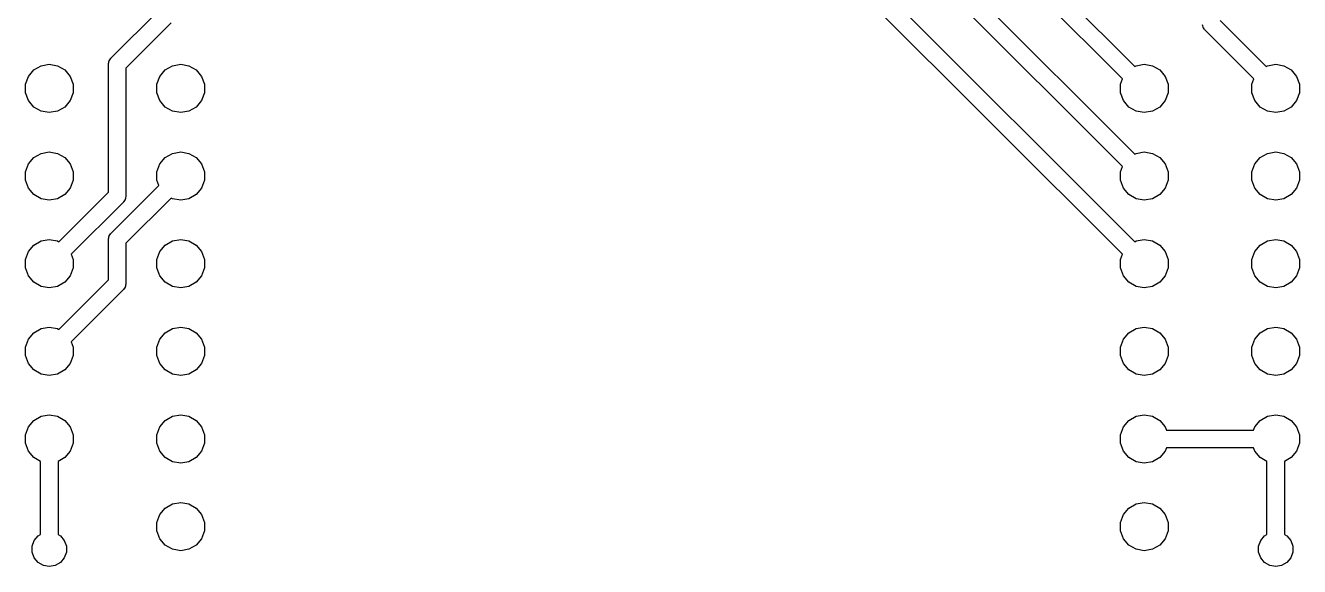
# Model space of a CAD drawing. Extents: x 25 to 346, y -457 to -16.
# Drawn here: x 263.79 to 300.73, y -373.9 to -358.22 of the extents above; entities that cross this region are included whole.
import ezdxf

# ---------------------------------------------------------------- set-up
doc = ezdxf.new("R2010")
doc.units = 0
doc.header["$MEASUREMENT"] = 0
doc.layers.add('BLACK', color=7, linetype='CONTINUOUS')

msp = doc.modelspace()

# ---------------------------------------------------------------- linework, layer by layer
at = {"layer": 'Black'}
for p, q in [((283.515, -346.973), (295.95, -359.408)), ((295.593, -359.77), (283.081, -347.258)), ((295.593, -362.31), (281.989, -348.706)), ((282.423, -348.421), (295.95, -361.948)), ((295.593, -364.85), (281.278, -350.534)), ((281.711, -350.25), (295.95, -364.488)), ((266.266, -359.167), (267.653, -357.78)), ((268.01, -358.142), (266.7, -359.452)), ((297.926, -358.232), (297.918, -358.2)), ((297.932, -358.265), (297.926, -358.232)), ((297.937, -358.275), (297.932, -358.265)), ((297.94, -358.285), (297.937, -358.275)), ((297.959, -358.313), (297.94, -358.285)), ((297.976, -358.341), (297.959, -358.313)), ((298.425, -358.073), (299.519, -359.167)), ((297.985, -358.349), (297.976, -358.341)), ((297.991, -358.358), (297.985, -358.349)), ((299.159, -359.526), (297.991, -358.358)), ((264.027, -359.508), (264.238, -359.386)), ((264.238, -359.386), (264.477, -359.344)), ((264.477, -359.344), (264.717, -359.386)), ((264.717, -359.386), (264.928, -359.508)), ((266.192, -359.346), (266.194, -359.335)), ((266.192, -363.051), (266.192, -359.346)), ((266.193, -359.324), (266.202, -359.292)), ((266.194, -359.335), (266.193, -359.324)), ((266.202, -359.292), (266.207, -359.26)), ((266.207, -359.26), (266.213, -359.25)), ((266.213, -359.25), (266.216, -359.239)), ((266.216, -359.239), (266.235, -359.212)), ((266.235, -359.212), (266.251, -359.183)), ((266.251, -359.183), (266.26, -359.176)), ((266.26, -359.176), (266.266, -359.167)), ((267.837, -359.508), (268.048, -359.386)), ((268.048, -359.386), (268.287, -359.344)), ((268.287, -359.344), (268.527, -359.386)), ((268.527, -359.386), (268.738, -359.508)), ((295.95, -359.408), (295.988, -359.386)), ((295.988, -359.386), (296.227, -359.344)), ((296.227, -359.344), (296.467, -359.386)), ((296.467, -359.386), (296.678, -359.508)), ((299.519, -359.167), (299.519, -359.167)), ((299.519, -359.167), (299.76, -359.408)), ((299.76, -359.408), (299.798, -359.386)), ((299.798, -359.386), (300.037, -359.344)), ((300.037, -359.344), (300.277, -359.386)), ((300.277, -359.386), (300.488, -359.508)), ((263.787, -359.923), (263.87, -359.694)), ((263.87, -359.694), (264.027, -359.508)), ((264.928, -359.508), (265.085, -359.694)), ((265.085, -359.694), (265.168, -359.923)), ((266.7, -359.452), (266.7, -363.156)), ((267.597, -359.923), (267.68, -359.694)), ((267.68, -359.694), (267.837, -359.508)), ((268.738, -359.508), (268.895, -359.694)), ((268.895, -359.694), (268.978, -359.923)), ((295.537, -359.923), (295.593, -359.77)), ((296.678, -359.508), (296.835, -359.694)), ((296.835, -359.694), (296.918, -359.923)), ((299.403, -359.77), (299.159, -359.526)), ((299.159, -359.526), (299.159, -359.526)), ((299.347, -359.923), (299.403, -359.77)), ((300.488, -359.508), (300.645, -359.694)), ((300.645, -359.694), (300.728, -359.923)), ((263.787, -360.167), (263.787, -359.923)), ((263.87, -360.396), (263.787, -360.167)), ((265.168, -360.167), (265.085, -360.396)), ((265.168, -359.923), (265.168, -360.167)), ((267.597, -360.167), (267.597, -359.923)), ((267.68, -360.396), (267.597, -360.167)), ((268.978, -360.167), (268.895, -360.396)), ((268.978, -359.923), (268.978, -360.167)), ((295.537, -360.167), (295.537, -359.923)), ((295.62, -360.396), (295.537, -360.167)), ((296.918, -360.167), (296.835, -360.396)), ((296.918, -359.923), (296.918, -360.167)), ((299.347, -360.167), (299.347, -359.923)), ((299.43, -360.396), (299.347, -360.167)), ((300.728, -360.167), (300.645, -360.396)), ((300.728, -359.923), (300.728, -360.167)), ((264.027, -360.582), (263.87, -360.396)), ((265.085, -360.396), (264.928, -360.582)), ((267.837, -360.582), (267.68, -360.396)), ((268.895, -360.396), (268.738, -360.582)), ((295.777, -360.582), (295.62, -360.396)), ((296.835, -360.396), (296.678, -360.582)), ((299.587, -360.582), (299.43, -360.396)), ((300.645, -360.396), (300.488, -360.582)), ((264.238, -360.704), (264.027, -360.582)), ((264.477, -360.746), (264.238, -360.704)), ((264.717, -360.704), (264.477, -360.746)), ((264.928, -360.582), (264.717, -360.704)), ((268.048, -360.704), (267.837, -360.582)), ((268.287, -360.746), (268.048, -360.704)), ((268.527, -360.704), (268.287, -360.746)), ((268.738, -360.582), (268.527, -360.704)), ((295.988, -360.704), (295.777, -360.582)), ((296.227, -360.746), (295.988, -360.704)), ((296.467, -360.704), (296.227, -360.746)), ((296.678, -360.582), (296.467, -360.704)), ((299.798, -360.704), (299.587, -360.582)), ((300.037, -360.746), (299.798, -360.704)), ((300.277, -360.704), (300.037, -360.746)), ((300.488, -360.582), (300.277, -360.704)), ((264.027, -362.048), (264.238, -361.926)), ((264.238, -361.926), (264.477, -361.884)), ((264.477, -361.884), (264.717, -361.926)), ((264.717, -361.926), (264.928, -362.048)), ((267.837, -362.048), (268.048, -361.926)), ((268.048, -361.926), (268.287, -361.884)), ((268.287, -361.884), (268.527, -361.926)), ((268.527, -361.926), (268.738, -362.048)), ((295.95, -361.948), (295.988, -361.926)), ((295.988, -361.926), (296.227, -361.884)), ((296.227, -361.884), (296.467, -361.926)), ((296.467, -361.926), (296.678, -362.048)), ((299.587, -362.048), (299.798, -361.926)), ((299.798, -361.926), (300.037, -361.884)), ((300.037, -361.884), (300.277, -361.926)), ((300.277, -361.926), (300.488, -362.048)), ((263.787, -362.463), (263.87, -362.234)), ((263.87, -362.234), (264.027, -362.048)), ((264.928, -362.048), (265.085, -362.234)), ((265.085, -362.234), (265.168, -362.463)), ((267.597, -362.463), (267.68, -362.234)), ((267.68, -362.234), (267.837, -362.048)), ((268.738, -362.048), (268.895, -362.234)), ((268.895, -362.234), (268.978, -362.463)), ((295.537, -362.463), (295.593, -362.31)), ((296.678, -362.048), (296.835, -362.234)), ((296.835, -362.234), (296.918, -362.463)), ((299.347, -362.463), (299.43, -362.234)), ((299.43, -362.234), (299.587, -362.048)), ((300.488, -362.048), (300.645, -362.234)), ((300.645, -362.234), (300.728, -362.463)), ((263.787, -362.707), (263.787, -362.463)), ((263.87, -362.936), (263.787, -362.707)), ((265.168, -362.707), (265.085, -362.936)), ((265.168, -362.463), (265.168, -362.707)), ((267.597, -362.707), (267.597, -362.463)), ((267.653, -362.86), (267.597, -362.707)), ((268.978, -362.707), (268.895, -362.936)), ((268.978, -362.463), (268.978, -362.707)), ((295.537, -362.707), (295.537, -362.463)), ((295.62, -362.936), (295.537, -362.707)), ((296.918, -362.707), (296.835, -362.936)), ((296.918, -362.463), (296.918, -362.707)), ((299.347, -362.707), (299.347, -362.463)), ((299.43, -362.936), (299.347, -362.707)), ((300.728, -362.707), (300.645, -362.936)), ((300.728, -362.463), (300.728, -362.707)), ((264.027, -363.122), (263.87, -362.936)), ((264.238, -363.244), (264.027, -363.122)), ((264.928, -363.122), (264.717, -363.244)), ((264.755, -364.488), (266.192, -363.051)), ((265.085, -362.936), (264.928, -363.122)), ((266.266, -364.247), (267.653, -362.86)), ((268.738, -363.122), (268.527, -363.244)), ((268.895, -362.936), (268.738, -363.122)), ((295.777, -363.122), (295.62, -362.936)), ((295.988, -363.244), (295.777, -363.122)), ((296.678, -363.122), (296.467, -363.244)), ((296.835, -362.936), (296.678, -363.122)), ((299.587, -363.122), (299.43, -362.936)), ((299.798, -363.244), (299.587, -363.122)), ((300.488, -363.122), (300.277, -363.244)), ((300.645, -362.936), (300.488, -363.122)), ((264.477, -363.286), (264.238, -363.244)), ((264.717, -363.244), (264.477, -363.286)), ((266.626, -363.336), (265.112, -364.85)), ((266.632, -363.327), (266.626, -363.336)), ((266.641, -363.32), (266.632, -363.327)), ((266.657, -363.291), (266.641, -363.32)), ((266.676, -363.264), (266.657, -363.291)), ((266.679, -363.253), (266.676, -363.264)), ((266.685, -363.243), (266.679, -363.253)), ((266.69, -363.211), (266.685, -363.243)), ((266.699, -363.179), (266.69, -363.211)), ((266.7, -363.156), (266.698, -363.168)), ((266.698, -363.168), (266.699, -363.179)), ((268.01, -363.222), (266.7, -364.532)), ((268.048, -363.244), (268.01, -363.222)), ((268.287, -363.286), (268.048, -363.244)), ((268.527, -363.244), (268.287, -363.286)), ((296.227, -363.286), (295.988, -363.244)), ((296.467, -363.244), (296.227, -363.286)), ((300.037, -363.286), (299.798, -363.244)), ((300.277, -363.244), (300.037, -363.286)), ((263.87, -364.774), (264.027, -364.588)), ((264.027, -364.588), (264.238, -364.466)), ((264.238, -364.466), (264.477, -364.424)), ((264.477, -364.424), (264.717, -364.466)), ((264.717, -364.466), (264.755, -364.488)), ((266.192, -364.426), (266.194, -364.415)), ((266.192, -365.591), (266.192, -364.426)), ((266.193, -364.404), (266.202, -364.372)), ((266.194, -364.415), (266.193, -364.404)), ((266.202, -364.372), (266.207, -364.34)), ((266.207, -364.34), (266.213, -364.33)), ((266.213, -364.33), (266.216, -364.319)), ((266.216, -364.319), (266.235, -364.292)), ((266.235, -364.292), (266.251, -364.263)), ((266.251, -364.263), (266.26, -364.256)), ((266.26, -364.256), (266.266, -364.247)), ((266.7, -364.532), (266.7, -365.696)), ((267.68, -364.774), (267.837, -364.588)), ((267.837, -364.588), (268.048, -364.466)), ((268.048, -364.466), (268.287, -364.424)), ((268.287, -364.424), (268.527, -364.466)), ((268.527, -364.466), (268.738, -364.588)), ((268.738, -364.588), (268.895, -364.774)), ((295.95, -364.488), (295.988, -364.466)), ((295.988, -364.466), (296.227, -364.424)), ((296.227, -364.424), (296.467, -364.466)), ((296.467, -364.466), (296.678, -364.588)), ((296.678, -364.588), (296.835, -364.774)), ((299.43, -364.774), (299.587, -364.588)), ((299.587, -364.588), (299.798, -364.466)), ((299.798, -364.466), (300.037, -364.424)), ((300.037, -364.424), (300.277, -364.466)), ((300.277, -364.466), (300.488, -364.588)), ((300.488, -364.588), (300.645, -364.774)), ((263.787, -365.003), (263.87, -364.774)), ((265.112, -364.85), (265.168, -365.003)), ((267.597, -365.003), (267.68, -364.774)), ((268.895, -364.774), (268.978, -365.003)), ((295.537, -365.003), (295.593, -364.85)), ((296.835, -364.774), (296.918, -365.003)), ((299.347, -365.003), (299.43, -364.774)), ((300.645, -364.774), (300.728, -365.003)), ((263.787, -365.247), (263.787, -365.003)), ((263.87, -365.476), (263.787, -365.247)), ((265.168, -365.247), (265.085, -365.476)), ((265.168, -365.003), (265.168, -365.247)), ((267.597, -365.247), (267.597, -365.003)), ((267.68, -365.476), (267.597, -365.247)), ((268.978, -365.247), (268.895, -365.476)), ((268.978, -365.003), (268.978, -365.247)), ((295.537, -365.247), (295.537, -365.003)), ((295.62, -365.476), (295.537, -365.247)), ((296.918, -365.247), (296.835, -365.476)), ((296.918, -365.003), (296.918, -365.247)), ((299.347, -365.247), (299.347, -365.003)), ((299.43, -365.476), (299.347, -365.247)), ((300.728, -365.247), (300.645, -365.476)), ((300.728, -365.003), (300.728, -365.247)), ((264.027, -365.662), (263.87, -365.476)), ((264.238, -365.784), (264.027, -365.662)), ((264.928, -365.662), (264.717, -365.784)), ((265.085, -365.476), (264.928, -365.662)), ((264.996, -366.787), (266.192, -365.591)), ((266.7, -365.696), (266.698, -365.708)), ((266.698, -365.708), (266.699, -365.719)), ((267.837, -365.662), (267.68, -365.476)), ((268.048, -365.784), (267.837, -365.662)), ((268.738, -365.662), (268.527, -365.784)), ((268.895, -365.476), (268.738, -365.662)), ((295.777, -365.662), (295.62, -365.476)), ((295.988, -365.784), (295.777, -365.662)), ((296.678, -365.662), (296.467, -365.784)), ((296.835, -365.476), (296.678, -365.662)), ((299.587, -365.662), (299.43, -365.476)), ((299.798, -365.784), (299.587, -365.662)), ((300.488, -365.662), (300.277, -365.784)), ((300.645, -365.476), (300.488, -365.662)), ((264.477, -365.826), (264.238, -365.784)), ((264.717, -365.784), (264.477, -365.826)), ((266.626, -365.876), (265.356, -367.146)), ((266.632, -365.867), (266.626, -365.876)), ((266.641, -365.86), (266.632, -365.867)), ((266.657, -365.831), (266.641, -365.86)), ((266.676, -365.804), (266.657, -365.831)), ((266.679, -365.793), (266.676, -365.804)), ((266.685, -365.783), (266.679, -365.793)), ((266.69, -365.751), (266.685, -365.783)), ((266.699, -365.719), (266.69, -365.751)), ((268.287, -365.826), (268.048, -365.784)), ((268.527, -365.784), (268.287, -365.826)), ((296.227, -365.826), (295.988, -365.784)), ((296.467, -365.784), (296.227, -365.826)), ((300.037, -365.826), (299.798, -365.784)), ((300.277, -365.784), (300.037, -365.826)), ((264.755, -367.028), (264.996, -366.787)), ((263.87, -367.314), (264.027, -367.128)), ((264.027, -367.128), (264.238, -367.006)), ((264.238, -367.006), (264.477, -366.964)), ((264.477, -366.964), (264.717, -367.006)), ((264.717, -367.006), (264.755, -367.028)), ((265.356, -367.146), (265.112, -367.39)), ((267.68, -367.314), (267.837, -367.128)), ((267.837, -367.128), (268.048, -367.006)), ((268.048, -367.006), (268.287, -366.964)), ((268.287, -366.964), (268.527, -367.006)), ((268.527, -367.006), (268.738, -367.128)), ((268.738, -367.128), (268.895, -367.314)), ((295.62, -367.314), (295.777, -367.128)), ((295.777, -367.128), (295.988, -367.006)), ((295.988, -367.006), (296.227, -366.964)), ((296.227, -366.964), (296.467, -367.006)), ((296.467, -367.006), (296.678, -367.128)), ((296.678, -367.128), (296.835, -367.314)), ((299.43, -367.314), (299.587, -367.128)), ((299.587, -367.128), (299.798, -367.006)), ((299.798, -367.006), (300.037, -366.964)), ((300.037, -366.964), (300.277, -367.006)), ((300.277, -367.006), (300.488, -367.128)), ((300.488, -367.128), (300.645, -367.314)), ((263.787, -367.543), (263.87, -367.314)), ((263.787, -367.787), (263.787, -367.543)), ((265.112, -367.39), (265.168, -367.543)), ((265.168, -367.543), (265.168, -367.787)), ((267.597, -367.543), (267.68, -367.314)), ((267.597, -367.787), (267.597, -367.543)), ((268.895, -367.314), (268.978, -367.543)), ((268.978, -367.543), (268.978, -367.787)), ((295.537, -367.543), (295.62, -367.314)), ((295.537, -367.787), (295.537, -367.543)), ((296.835, -367.314), (296.918, -367.543)), ((296.918, -367.543), (296.918, -367.787)), ((299.347, -367.543), (299.43, -367.314)), ((299.347, -367.787), (299.347, -367.543)), ((300.645, -367.314), (300.728, -367.543)), ((300.728, -367.543), (300.728, -367.787)), ((263.87, -368.016), (263.787, -367.787)), ((265.168, -367.787), (265.085, -368.016)), ((267.68, -368.016), (267.597, -367.787)), ((268.978, -367.787), (268.895, -368.016)), ((295.62, -368.016), (295.537, -367.787)), ((296.918, -367.787), (296.835, -368.016)), ((299.43, -368.016), (299.347, -367.787)), ((300.728, -367.787), (300.645, -368.016)), ((264.027, -368.202), (263.87, -368.016)), ((264.238, -368.324), (264.027, -368.202)), ((264.928, -368.202), (264.717, -368.324)), ((265.085, -368.016), (264.928, -368.202)), ((267.837, -368.202), (267.68, -368.016)), ((268.048, -368.324), (267.837, -368.202)), ((268.738, -368.202), (268.527, -368.324)), ((268.895, -368.016), (268.738, -368.202)), ((295.777, -368.202), (295.62, -368.016)), ((295.988, -368.324), (295.777, -368.202)), ((296.678, -368.202), (296.467, -368.324)), ((296.835, -368.016), (296.678, -368.202)), ((299.587, -368.202), (299.43, -368.016)), ((299.798, -368.324), (299.587, -368.202)), ((300.488, -368.202), (300.277, -368.324)), ((300.645, -368.016), (300.488, -368.202)), ((264.477, -368.366), (264.238, -368.324)), ((264.717, -368.324), (264.477, -368.366)), ((268.287, -368.366), (268.048, -368.324)), ((268.527, -368.324), (268.287, -368.366)), ((296.227, -368.366), (295.988, -368.324)), ((296.467, -368.324), (296.227, -368.366)), ((300.037, -368.366), (299.798, -368.324)), ((300.277, -368.324), (300.037, -368.366)), ((263.87, -369.854), (264.027, -369.668)), ((264.027, -369.668), (264.238, -369.546)), ((264.238, -369.546), (264.477, -369.504)), ((264.477, -369.504), (264.717, -369.546)), ((264.717, -369.546), (264.928, -369.668)), ((264.928, -369.668), (265.085, -369.854)), ((267.68, -369.854), (267.837, -369.668)), ((267.837, -369.668), (268.048, -369.546)), ((268.048, -369.546), (268.287, -369.504)), ((268.287, -369.504), (268.527, -369.546)), ((268.527, -369.546), (268.738, -369.668)), ((268.738, -369.668), (268.895, -369.854)), ((295.62, -369.854), (295.777, -369.668)), ((295.777, -369.668), (295.988, -369.546)), ((295.988, -369.546), (296.227, -369.504)), ((296.227, -369.504), (296.467, -369.546)), ((296.467, -369.546), (296.678, -369.668)), ((296.678, -369.668), (296.835, -369.854)), ((299.43, -369.854), (299.587, -369.668)), ((299.587, -369.668), (299.798, -369.546)), ((299.798, -369.546), (300.037, -369.504)), ((300.037, -369.504), (300.277, -369.546)), ((300.277, -369.546), (300.488, -369.668)), ((300.488, -369.668), (300.645, -369.854)), ((263.787, -370.083), (263.87, -369.854)), ((263.787, -370.327), (263.787, -370.083)), ((265.085, -369.854), (265.168, -370.083)), ((265.168, -370.083), (265.168, -370.327)), ((267.597, -370.083), (267.68, -369.854)), ((267.597, -370.327), (267.597, -370.083)), ((268.895, -369.854), (268.978, -370.083)), ((268.978, -370.083), (268.978, -370.327)), ((295.537, -370.083), (295.62, -369.854)), ((295.537, -370.327), (295.537, -370.083)), ((296.835, -369.854), (296.87, -369.951)), ((296.87, -369.951), (299.395, -369.951)), ((299.395, -369.951), (299.43, -369.854)), ((300.645, -369.854), (300.728, -370.083)), ((300.728, -370.083), (300.728, -370.327)), ((263.87, -370.556), (263.787, -370.327)), ((265.168, -370.327), (265.085, -370.556)), ((267.68, -370.556), (267.597, -370.327)), ((268.978, -370.327), (268.895, -370.556)), ((295.62, -370.556), (295.537, -370.327)), ((296.87, -370.459), (296.835, -370.556)), ((299.395, -370.459), (296.87, -370.459)), ((299.43, -370.556), (299.395, -370.459)), ((300.728, -370.327), (300.645, -370.556)), ((264.027, -370.742), (263.87, -370.556)), ((264.224, -370.856), (264.027, -370.742)), ((264.224, -372.976), (264.224, -370.856)), ((264.928, -370.742), (264.731, -370.856)), ((264.731, -370.856), (264.731, -372.976)), ((265.085, -370.556), (264.928, -370.742)), ((267.837, -370.742), (267.68, -370.556)), ((268.048, -370.864), (267.837, -370.742)), ((268.287, -370.906), (268.048, -370.864)), ((268.527, -370.864), (268.287, -370.906)), ((268.738, -370.742), (268.527, -370.864)), ((268.895, -370.556), (268.738, -370.742)), ((295.777, -370.742), (295.62, -370.556)), ((295.988, -370.864), (295.777, -370.742)), ((296.227, -370.906), (295.988, -370.864)), ((296.467, -370.864), (296.227, -370.906)), ((296.678, -370.742), (296.467, -370.864)), ((296.835, -370.556), (296.678, -370.742)), ((299.587, -370.742), (299.43, -370.556)), ((299.784, -370.856), (299.587, -370.742)), ((299.784, -372.976), (299.784, -370.856)), ((300.488, -370.742), (300.291, -370.856)), ((300.291, -370.856), (300.291, -372.976)), ((300.645, -370.556), (300.488, -370.742)), ((267.68, -372.394), (267.837, -372.208)), ((267.837, -372.208), (268.048, -372.086)), ((268.048, -372.086), (268.287, -372.044)), ((268.287, -372.044), (268.527, -372.086)), ((268.527, -372.086), (268.738, -372.208)), ((268.738, -372.208), (268.895, -372.394)), ((295.62, -372.394), (295.777, -372.208)), ((295.777, -372.208), (295.988, -372.086)), ((295.988, -372.086), (296.227, -372.044)), ((296.227, -372.044), (296.467, -372.086)), ((296.467, -372.086), (296.678, -372.208)), ((296.678, -372.208), (296.835, -372.394)), ((267.597, -372.623), (267.68, -372.394)), ((267.597, -372.867), (267.597, -372.623)), ((268.895, -372.394), (268.978, -372.623)), ((268.978, -372.623), (268.978, -372.867)), ((295.537, -372.623), (295.62, -372.394)), ((295.537, -372.867), (295.537, -372.623)), ((296.835, -372.394), (296.918, -372.623)), ((296.918, -372.623), (296.918, -372.867)), ((264.043, -373.149), (264.155, -373.016)), ((264.155, -373.016), (264.224, -372.976)), ((264.731, -372.976), (264.8, -373.016)), ((264.8, -373.016), (264.912, -373.149)), ((267.68, -373.096), (267.597, -372.867)), ((267.837, -373.282), (267.68, -373.096)), ((268.895, -373.096), (268.738, -373.282)), ((268.978, -372.867), (268.895, -373.096)), ((295.62, -373.096), (295.537, -372.867)), ((295.777, -373.282), (295.62, -373.096)), ((296.835, -373.096), (296.678, -373.282)), ((296.918, -372.867), (296.835, -373.096)), ((299.603, -373.149), (299.715, -373.016)), ((299.715, -373.016), (299.784, -372.976)), ((300.291, -372.976), (300.36, -373.016)), ((300.36, -373.016), (300.472, -373.149)), ((263.983, -373.313), (264.043, -373.149)), ((263.983, -373.487), (263.983, -373.313)), ((264.912, -373.149), (264.972, -373.313)), ((264.972, -373.313), (264.972, -373.487)), ((268.048, -373.404), (267.837, -373.282)), ((268.287, -373.446), (268.048, -373.404)), ((268.527, -373.404), (268.287, -373.446)), ((268.738, -373.282), (268.527, -373.404)), ((295.988, -373.404), (295.777, -373.282)), ((296.227, -373.446), (295.988, -373.404)), ((296.467, -373.404), (296.227, -373.446)), ((296.678, -373.282), (296.467, -373.404)), ((299.543, -373.313), (299.603, -373.149)), ((299.543, -373.487), (299.543, -373.313)), ((300.472, -373.149), (300.532, -373.313)), ((300.532, -373.313), (300.532, -373.487)), ((264.043, -373.651), (263.983, -373.487)), ((264.155, -373.784), (264.043, -373.651)), ((264.306, -373.872), (264.155, -373.784)), ((264.8, -373.784), (264.649, -373.872)), ((264.912, -373.651), (264.8, -373.784)), ((264.972, -373.487), (264.912, -373.651)), ((299.603, -373.651), (299.543, -373.487)), ((299.715, -373.784), (299.603, -373.651)), ((299.866, -373.872), (299.715, -373.784)), ((300.36, -373.784), (300.209, -373.872)), ((300.472, -373.651), (300.36, -373.784)), ((300.532, -373.487), (300.472, -373.651)), ((264.477, -373.902), (264.306, -373.872)), ((264.649, -373.872), (264.477, -373.902)), ((300.037, -373.902), (299.866, -373.872)), ((300.209, -373.872), (300.037, -373.902))]:
    msp.add_line(p, q, dxfattribs=at)

doc.saveas('drawing.dxf')
